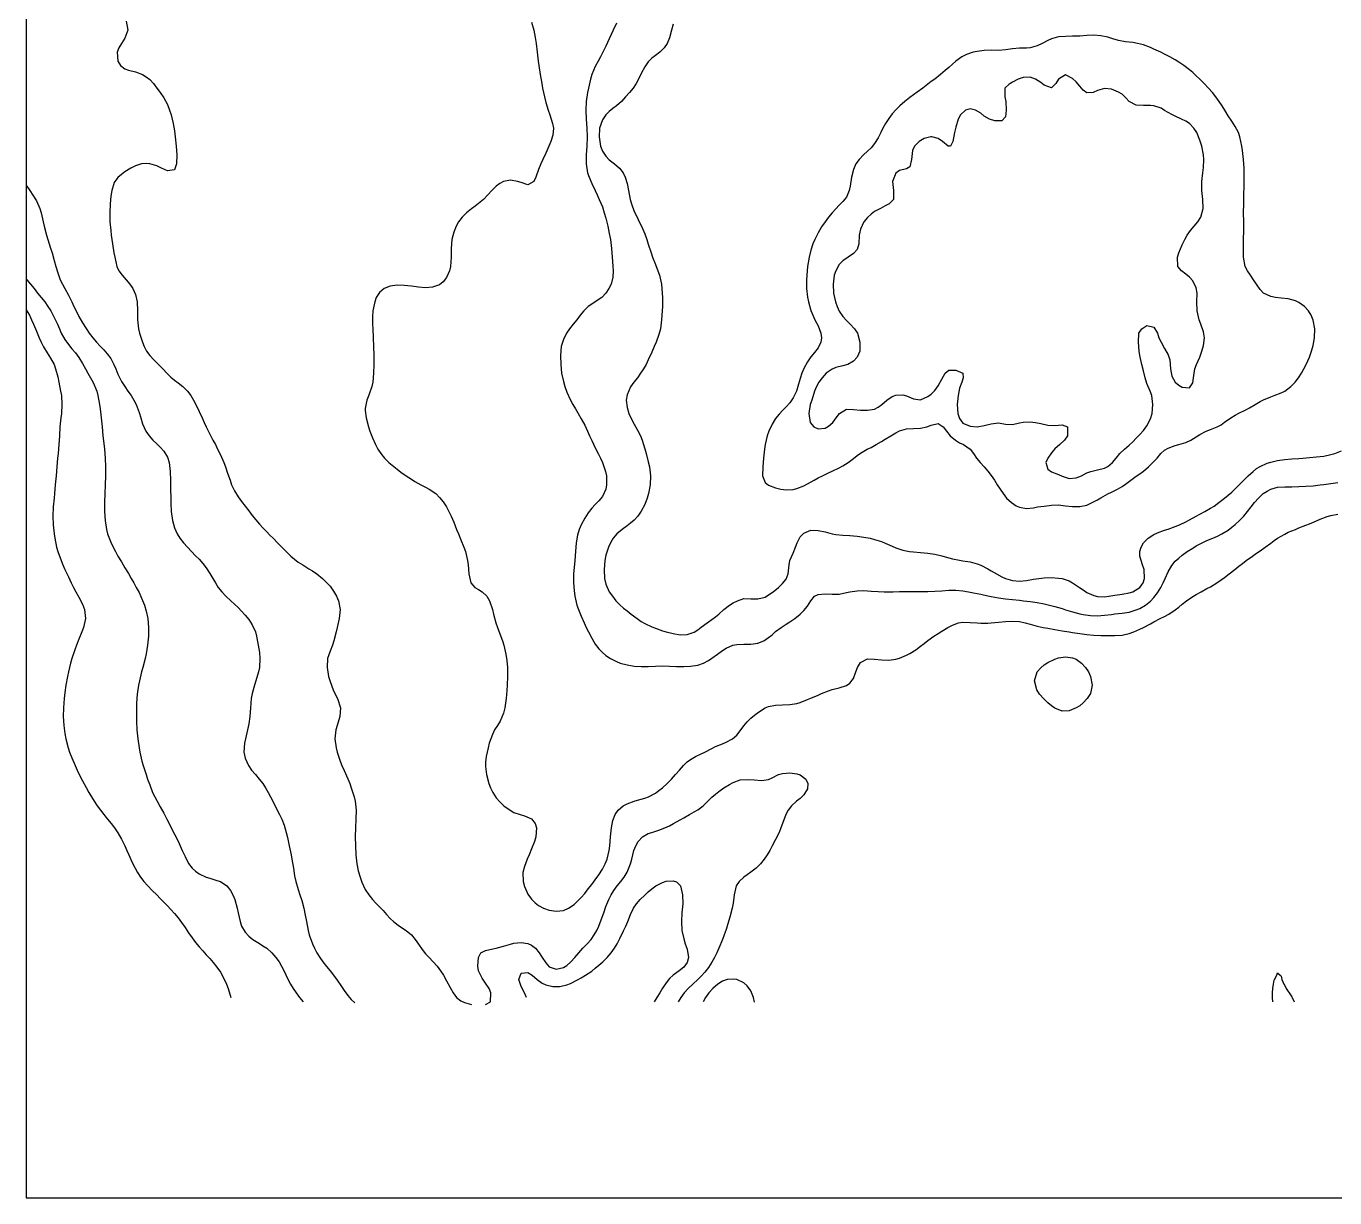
# Model space of a CAD drawing. Header units: metres. Extents: x 0 to 190, y 0 to 286.
# Drawn here: x 0 to 81.3, y 0 to 72.7 of the extents above; entities that cross this region are included whole.
import ezdxf

# ---------------------------------------------------------------- set-up
doc = ezdxf.new("R2010")
doc.units = ezdxf.units.M
doc.layers.add('engrave', color=7, linetype='Continuous')
doc.layers.add('outline', color=7, linetype='Continuous')

msp = doc.modelspace()

# ---------------------------------------------------------------- linework, layer by layer
at = {"layer": 'engrave'}
for points in [[(6.2, 73.05), (6.31, 72.5), (6.13, 71.99), (5.92, 71.67), (5.75, 71.39), (5.65, 71.12), (5.69, 70.56), (5.85, 70.29), (6.13, 70.09), (6.35, 70.01), (6.79, 69.91), (7.23, 69.75), (7.45, 69.6), (7.67, 69.42), (7.9, 69.18), (8.12, 68.9), (8.33, 68.63), (8.55, 68.29), (8.77, 67.87), (8.91, 67.52), (9, 67.24), (9.13, 66.69), (9.21, 66.25), (9.26, 65.86), (9.32, 65.3), (9.35, 64.75), (9.34, 64.2), (9.21, 63.82), (8.77, 63.76), (8.4, 63.92), (8.11, 64.06), (7.67, 64.2), (7.45, 64.22), (7.16, 64.2), (6.79, 64.08), (6.49, 63.92), (6.13, 63.7), (5.91, 63.54), (5.69, 63.35), (5.47, 63.03), (5.31, 62.54), (5.25, 62.18), (5.21, 61.71), (5.19, 61.15), (5.2, 60.6), (5.25, 60.05), (5.28, 59.77), (5.36, 59.22), (5.45, 58.66), (5.5, 58.39), (5.63, 57.83), (5.76, 57.56), (5.96, 57.28), (6.2, 57), (6.44, 56.72), (6.63, 56.45), (6.79, 56.08), (6.9, 55.62), (6.92, 55.06), (6.91, 54.51), (6.97, 53.96), (7.04, 53.68), (7.22, 53.13), (7.33, 52.85), (7.48, 52.57), (7.67, 52.3), (7.93, 52.02), (8.21, 51.74), (8.48, 51.47), (8.74, 51.19), (8.99, 50.94), (9.21, 50.76), (9.43, 50.6), (9.73, 50.36), (10.02, 50.08), (10.23, 49.81), (10.4, 49.53), (10.54, 49.25), (10.74, 48.82), (10.92, 48.42), (11.05, 48.14), (11.18, 47.86), (11.4, 47.42), (11.6, 47.04), (11.75, 46.76), (11.89, 46.48), (12.06, 46.13), (12.27, 45.65), (12.37, 45.38), (12.5, 44.99), (12.66, 44.55), (12.76, 44.27), (12.94, 43.89), (13.16, 43.52), (13.38, 43.22), (13.6, 42.94), (13.82, 42.66), (14.04, 42.37), (14.26, 42.09), (14.48, 41.83), (14.7, 41.59), (14.92, 41.37), (15.14, 41.15), (15.35, 40.93), (15.61, 40.67), (15.87, 40.4), (16.15, 40.12), (16.44, 39.84), (16.67, 39.64), (16.89, 39.47), (17.18, 39.29), (17.55, 39.06), (17.77, 38.92), (18.05, 38.73), (18.39, 38.46), (18.65, 38.21), (18.87, 37.97), (19.09, 37.67), (19.28, 37.35), (19.4, 37.07), (19.5, 36.52), (19.43, 35.97), (19.31, 35.41), (19.25, 35.14), (19.11, 34.58), (19.02, 34.31), (18.87, 33.94), (18.72, 33.48), (18.69, 32.92), (18.78, 32.37), (18.87, 32.06), (19.06, 31.54), (19.19, 31.26), (19.33, 30.99), (19.51, 30.43), (19.48, 29.88), (19.31, 29.33), (19.23, 29.05), (19.17, 28.49), (19.25, 27.94), (19.31, 27.66), (19.5, 27.11), (19.61, 26.83), (19.75, 26.53), (19.97, 26.02), (20.09, 25.73), (20.19, 25.45), (20.36, 24.9), (20.42, 24.62), (20.49, 24.07), (20.48, 23.51), (20.44, 22.96), (20.42, 22.41), (20.44, 21.85), (20.48, 21.3), (20.54, 20.74), (20.62, 20.31), (20.73, 19.91), (20.84, 19.6), (21.06, 19.14), (21.28, 18.81), (21.5, 18.53), (21.72, 18.29), (21.94, 18.07), (22.16, 17.84), (22.38, 17.59), (22.6, 17.35), (22.82, 17.14), (23.18, 16.87), (23.48, 16.67), (23.7, 16.51), (23.92, 16.32), (24.16, 16.04), (24.36, 15.74), (24.58, 15.41), (24.8, 15.14), (25.02, 14.92), (25.28, 14.66), (25.52, 14.38), (25.73, 14.1), (25.91, 13.83), (26.11, 13.48), (26.33, 13.06), (26.52, 12.72), (26.73, 12.44), (26.99, 12.23), (27.21, 12.12), (27.65, 12.01)], [(31.38, 72.99), (31.52, 72.5), (31.6, 72.03), (31.66, 71.67), (31.73, 71.12), (31.79, 70.56), (31.83, 70.29), (31.91, 69.73), (32.02, 69.18), (32.07, 68.9), (32.18, 68.35), (32.26, 68.01), (32.41, 67.52), (32.51, 67.24), (32.69, 66.69), (32.74, 66.41), (32.7, 65.97), (32.58, 65.58), (32.46, 65.3), (32.26, 64.86), (32.09, 64.47), (31.96, 64.2), (31.82, 63.85), (31.64, 63.37), (31.52, 63.09), (31.16, 62.89), (30.73, 63.03), (30.51, 63.1), (30.07, 63.17), (29.63, 63.1), (29.41, 62.97), (29.19, 62.81), (28.92, 62.54), (28.67, 62.26), (28.39, 61.98), (28.09, 61.73), (27.87, 61.57), (27.65, 61.41), (27.34, 61.15), (27.07, 60.88), (26.85, 60.6), (26.7, 60.32), (26.55, 59.96), (26.44, 59.49), (26.39, 58.94), (26.38, 58.39), (26.34, 57.83), (26.29, 57.56), (26.11, 57.13), (25.89, 56.86), (25.67, 56.69), (25.24, 56.53), (24.8, 56.49), (24.36, 56.53), (23.92, 56.6), (23.48, 56.65), (23.04, 56.66), (22.6, 56.59), (22.23, 56.45), (21.94, 56.21), (21.74, 55.89), (21.64, 55.62), (21.53, 55.06), (21.5, 54.7), (21.5, 54.24), (21.52, 53.96), (21.55, 53.4), (21.57, 52.85), (21.58, 52.3), (21.58, 51.74), (21.57, 51.19), (21.53, 50.64), (21.47, 50.36), (21.28, 49.84), (21.16, 49.53), (21.06, 49.01), (21.06, 48.87), (21.11, 48.42), (21.25, 47.87), (21.34, 47.59), (21.5, 47.18), (21.69, 46.76), (21.84, 46.48), (22.02, 46.21), (22.24, 45.93), (22.51, 45.65), (22.82, 45.4), (23.04, 45.23), (23.26, 45.06), (23.59, 44.82), (23.92, 44.61), (24.14, 44.48), (24.51, 44.27), (24.8, 44.12), (25.03, 43.99), (25.44, 43.72), (25.67, 43.48), (25.89, 43.2), (26.09, 42.89), (26.25, 42.61), (26.38, 42.33), (26.55, 41.95), (26.73, 41.5), (26.85, 41.23), (26.99, 40.85), (27.17, 40.4), (27.27, 40.12), (27.4, 39.56), (27.44, 39.29), (27.48, 38.73), (27.61, 38.18), (27.85, 37.9), (28.09, 37.77), (28.32, 37.63), (28.61, 37.35), (28.78, 37.07), (28.96, 36.52), (29.02, 36.24), (29.17, 35.69), (29.26, 35.41), (29.41, 35.02), (29.57, 34.58), (29.66, 34.31), (29.79, 33.75), (29.85, 33.36), (29.88, 32.92), (29.88, 32.37), (29.87, 31.82), (29.85, 31.49), (29.81, 30.99), (29.72, 30.43), (29.63, 30.08), (29.43, 29.6), (29.26, 29.32), (29.09, 29.05), (28.95, 28.77), (28.75, 28.22), (28.68, 27.94), (28.56, 27.39), (28.53, 27.04), (28.53, 26.78), (28.59, 26.28), (28.73, 25.73), (28.84, 25.45), (28.97, 25.17), (29.19, 24.84), (29.41, 24.59), (29.67, 24.34), (30.05, 24.07), (30.29, 23.93), (30.68, 23.79), (30.94, 23.71), (31.38, 23.52), (31.6, 23.24), (31.68, 22.96), (31.64, 22.41), (31.56, 22.13), (31.38, 21.66), (31.23, 21.3), (31.1, 21.02), (30.94, 20.58), (30.85, 20.19), (30.86, 19.64), (30.94, 19.32), (31.16, 18.85), (31.38, 18.54), (31.6, 18.31), (31.82, 18.14), (32.12, 17.98), (32.48, 17.85), (32.92, 17.79), (33.36, 17.84), (33.67, 17.98), (34.02, 18.22), (34.24, 18.42), (34.46, 18.65), (34.68, 18.9), (34.9, 19.18), (35.12, 19.46), (35.34, 19.75), (35.56, 20.06), (35.78, 20.4), (35.96, 20.74), (36.07, 21.02), (36.2, 21.57), (36.24, 21.85), (36.29, 22.41), (36.34, 22.96), (36.43, 23.42), (36.57, 23.79), (36.75, 24.07), (37.08, 24.34), (37.31, 24.47), (37.75, 24.62), (37.97, 24.68), (38.41, 24.81), (38.65, 24.9), (39.07, 25.12), (39.29, 25.28), (39.51, 25.45), (39.81, 25.73), (40.08, 26), (40.33, 26.28), (40.56, 26.56), (40.81, 26.83), (41.05, 27.06), (41.26, 27.22), (41.57, 27.39), (41.92, 27.56), (42.14, 27.66), (42.58, 27.9), (42.8, 28.01), (43.24, 28.19), (43.46, 28.29), (43.86, 28.49), (44.12, 28.72), (44.34, 28.99), (44.56, 29.3), (44.78, 29.56), (45, 29.77), (45.22, 29.96), (45.47, 30.15), (45.88, 30.41), (46.1, 30.5), (46.53, 30.58), (46.97, 30.6), (47.41, 30.62), (47.85, 30.69), (48.07, 30.76), (48.51, 30.93), (48.73, 31.03), (49.17, 31.21), (49.39, 31.31), (49.83, 31.48), (50.05, 31.55), (50.49, 31.67), (50.93, 31.8), (51.15, 31.96), (51.37, 32.25), (51.52, 32.65), (51.62, 32.92), (51.8, 33.23), (52.24, 33.46), (52.68, 33.45), (53.12, 33.4), (53.56, 33.38), (54, 33.44), (54.22, 33.51), (54.66, 33.69), (54.88, 33.8), (55.25, 34.03), (55.54, 34.25), (55.76, 34.42), (55.98, 34.6), (56.36, 34.86), (56.64, 35.03), (56.85, 35.17), (57.23, 35.41), (57.51, 35.56), (57.9, 35.69), (58.17, 35.73), (58.61, 35.72), (59.05, 35.69), (59.27, 35.68), (59.71, 35.68), (59.93, 35.7), (60.37, 35.74), (60.81, 35.79), (61.25, 35.8), (61.69, 35.77), (62.04, 35.69), (62.34, 35.61), (62.78, 35.49), (63.15, 35.41), (63.44, 35.36), (63.88, 35.28), (64.32, 35.21), (64.76, 35.14), (64.98, 35.1), (65.42, 35.03), (65.86, 34.97), (66.3, 34.94), (66.74, 34.92), (67.17, 34.91), (67.61, 34.91), (68.05, 34.94), (68.49, 35.04), (68.77, 35.14), (69.15, 35.3), (69.37, 35.41), (69.81, 35.64), (70.03, 35.76), (70.42, 35.97), (70.69, 36.1), (70.96, 36.24), (71.35, 36.5), (71.57, 36.68), (71.79, 36.86), (72.06, 37.07), (72.44, 37.33), (72.66, 37.46), (72.97, 37.63), (73.32, 37.82), (73.54, 37.94), (73.93, 38.18), (74.2, 38.36), (74.42, 38.52), (74.7, 38.73), (75.05, 39.01), (75.3, 39.21), (75.52, 39.38), (75.76, 39.56), (76.15, 39.84), (76.4, 40.02), (76.62, 40.17), (76.94, 40.4), (77.28, 40.64), (77.5, 40.8), (77.71, 40.95), (78.15, 41.21), (78.37, 41.32), (78.81, 41.5), (79.03, 41.59), (79.47, 41.76), (79.69, 41.85), (80.13, 42.04), (80.35, 42.13), (80.79, 42.29), (81.01, 42.36), (81.45, 42.44)], [(36.65, 72.93), (36.44, 72.5), (36.32, 72.22), (36.2, 71.95), (36, 71.5), (35.8, 71.12), (35.66, 70.84), (35.51, 70.56), (35.34, 70.23), (35.13, 69.73), (35.04, 69.46), (34.91, 68.9), (34.86, 68.63), (34.78, 68.07), (34.75, 67.52), (34.77, 66.97), (34.81, 66.41), (34.84, 65.86), (34.82, 65.3), (34.78, 64.75), (34.77, 64.2), (34.86, 63.64), (34.95, 63.37), (35.12, 62.98), (35.33, 62.54), (35.46, 62.26), (35.59, 61.98), (35.78, 61.52), (35.9, 61.15), (36, 60.83), (36.12, 60.32), (36.21, 59.87), (36.28, 59.49), (36.35, 58.94), (36.39, 58.39), (36.43, 57.85), (36.45, 57.56), (36.43, 57.16), (36.33, 56.72), (36.19, 56.45), (36, 56.16), (35.74, 55.89), (35.34, 55.62), (35.12, 55.49), (34.89, 55.34), (34.63, 55.06), (34.41, 54.79), (34.19, 54.51), (33.96, 54.23), (33.74, 53.96), (33.56, 53.68), (33.36, 53.28), (33.23, 52.85), (33.18, 52.3), (33.19, 51.74), (33.25, 51.19), (33.36, 50.68), (33.45, 50.36), (33.58, 50.01), (33.8, 49.53), (33.94, 49.25), (34.1, 48.98), (34.27, 48.7), (34.46, 48.37), (34.68, 47.96), (34.85, 47.59), (34.98, 47.31), (35.12, 47.02), (35.34, 46.57), (35.52, 46.21), (35.66, 45.93), (35.79, 45.65), (35.98, 45.1), (36.03, 44.82), (36.04, 44.27), (35.99, 43.99), (35.78, 43.54), (35.56, 43.27), (35.34, 43.05), (35.12, 42.81), (34.9, 42.53), (34.68, 42.19), (34.46, 41.78), (34.34, 41.5), (34.24, 41.13), (34.15, 40.67), (34.1, 40.12), (34.06, 39.56), (34.02, 39.14), (33.99, 38.73), (33.98, 38.18), (34.02, 37.7), (34.07, 37.35), (34.2, 36.8), (34.3, 36.52), (34.46, 36.11), (34.65, 35.69), (34.78, 35.41), (34.91, 35.14), (35.12, 34.75), (35.34, 34.38), (35.56, 34.09), (35.78, 33.86), (36, 33.67), (36.29, 33.48), (36.65, 33.29), (36.89, 33.2), (37.31, 33.08), (37.75, 33.01), (38.19, 32.98), (38.63, 32.98), (39.07, 33), (39.51, 33.02), (39.95, 33), (40.39, 32.98), (40.83, 32.98), (41.26, 33), (41.7, 33.07), (42.06, 33.2), (42.36, 33.35), (42.58, 33.5), (42.92, 33.75), (43.24, 33.99), (43.46, 34.12), (43.88, 34.31), (44.12, 34.36), (44.56, 34.38), (45, 34.38), (45.44, 34.43), (45.8, 34.58), (46.1, 34.78), (46.32, 34.96), (46.53, 35.15), (46.88, 35.41), (47.19, 35.61), (47.41, 35.75), (47.72, 35.97), (48.06, 36.24), (48.29, 36.47), (48.51, 36.74), (48.72, 37.07), (48.95, 37.35), (49.17, 37.45), (49.61, 37.49), (50.05, 37.47), (50.49, 37.48), (50.93, 37.58), (51.15, 37.63), (51.59, 37.69), (52.02, 37.7), (52.46, 37.67), (52.9, 37.64), (53.27, 37.63), (53.56, 37.62), (53.84, 37.63), (54.22, 37.64), (54.66, 37.64), (55.1, 37.64), (55.54, 37.64), (55.98, 37.65), (56.42, 37.67), (56.85, 37.69), (57.29, 37.72), (57.73, 37.72), (58.17, 37.69), (58.52, 37.63), (58.83, 37.56), (59.27, 37.47), (59.71, 37.37), (59.93, 37.33), (60.37, 37.25), (60.81, 37.19), (61.25, 37.14), (61.69, 37.1), (61.93, 37.07), (62.34, 37.02), (62.78, 36.96), (63.22, 36.87), (63.54, 36.8), (63.88, 36.71), (64.32, 36.58), (64.54, 36.51), (64.98, 36.38), (65.42, 36.25), (65.64, 36.21), (66.08, 36.15), (66.52, 36.14), (66.96, 36.17), (67.39, 36.22), (67.61, 36.25), (68.05, 36.3), (68.49, 36.37), (68.93, 36.5), (69.15, 36.59), (69.5, 36.8), (69.81, 37.05), (70.03, 37.28), (70.25, 37.56), (70.46, 37.9), (70.61, 38.18), (70.73, 38.46), (70.91, 38.87), (71.13, 39.26), (71.35, 39.53), (71.57, 39.72), (71.79, 39.89), (72.1, 40.12), (72.44, 40.34), (72.66, 40.48), (73.03, 40.67), (73.32, 40.8), (73.68, 40.95), (73.98, 41.08), (74.25, 41.23), (74.64, 41.46), (74.86, 41.63), (75.08, 41.81), (75.34, 42.06), (75.6, 42.33), (75.83, 42.61), (76.06, 42.89), (76.28, 43.16), (76.53, 43.44), (76.82, 43.72), (77.06, 43.88), (77.28, 43.99), (77.71, 44.11), (78.15, 44.14), (78.59, 44.15), (79.03, 44.16), (79.47, 44.18), (79.91, 44.21), (80.35, 44.26), (80.57, 44.28), (81.01, 44.34), (81.45, 44.42)], [(40.17, 72.86), (40.08, 72.5), (39.95, 72.02), (39.8, 71.67), (39.62, 71.39), (39.34, 71.12), (39.07, 70.92), (38.85, 70.75), (38.63, 70.53), (38.41, 70.22), (38.19, 69.81), (38.02, 69.46), (37.88, 69.18), (37.69, 68.9), (37.47, 68.63), (37.22, 68.35), (36.96, 68.07), (36.66, 67.8), (36.43, 67.62), (36.21, 67.44), (36, 67.23), (35.78, 66.92), (35.61, 66.41), (35.57, 65.86), (35.66, 65.3), (35.78, 64.99), (36, 64.66), (36.21, 64.44), (36.53, 64.2), (36.84, 63.92), (37.06, 63.64), (37.2, 63.37), (37.31, 62.97), (37.4, 62.54), (37.5, 61.98), (37.58, 61.71), (37.75, 61.24), (37.93, 60.88), (38.07, 60.6), (38.21, 60.32), (38.41, 59.85), (38.54, 59.49), (38.63, 59.21), (38.8, 58.66), (38.9, 58.39), (39.07, 57.95), (39.23, 57.56), (39.33, 57.28), (39.45, 56.72), (39.5, 56.17), (39.51, 55.89), (39.51, 55.34), (39.5, 55.06), (39.46, 54.51), (39.38, 53.96), (39.29, 53.59), (39.12, 53.13), (39, 52.85), (38.85, 52.5), (38.63, 52.02), (38.49, 51.74), (38.33, 51.47), (38.15, 51.19), (37.95, 50.91), (37.73, 50.64), (37.53, 50.35), (37.31, 49.85), (37.26, 49.53), (37.31, 49.06), (37.42, 48.7), (37.54, 48.42), (37.75, 48.04), (37.97, 47.66), (38.14, 47.31), (38.25, 47.04), (38.41, 46.51), (38.5, 46.21), (38.63, 45.7), (38.7, 45.38), (38.76, 44.82), (38.74, 44.27), (38.64, 43.72), (38.56, 43.44), (38.41, 43.05), (38.19, 42.63), (37.98, 42.33), (37.75, 42.08), (37.53, 41.88), (37.31, 41.72), (37, 41.5), (36.68, 41.23), (36.45, 40.95), (36.29, 40.67), (36.16, 40.4), (36, 39.9), (35.94, 39.56), (35.89, 39.01), (35.92, 38.46), (36, 38.1), (36.21, 37.63), (36.4, 37.35), (36.62, 37.07), (36.87, 36.81), (37.09, 36.61), (37.31, 36.44), (37.56, 36.24), (37.93, 35.97), (38.19, 35.79), (38.41, 35.66), (38.85, 35.45), (39.07, 35.36), (39.51, 35.21), (39.73, 35.13)], [(61.69, 42.87), (62.12, 42.8), (62.56, 42.84), (62.8, 42.89), (63.22, 42.95), (63.66, 43.01), (64.1, 43.02), (64.54, 42.97), (64.98, 42.92), (65.42, 42.91), (65.86, 43), (66.2, 43.16), (66.52, 43.33), (66.74, 43.46), (67.17, 43.7), (67.39, 43.81), (67.76, 43.99), (68.05, 44.16), (68.27, 44.31), (68.6, 44.55), (68.93, 44.81), (69.15, 44.95), (69.37, 45.11), (69.7, 45.38), (69.97, 45.65), (70.22, 45.93), (70.46, 46.21), (70.69, 46.41), (70.91, 46.55), (71.35, 46.71), (71.57, 46.77), (72.01, 46.9), (72.31, 47.04), (72.66, 47.25), (72.88, 47.39), (73.27, 47.59), (73.54, 47.69), (73.96, 47.87), (74.2, 48), (74.42, 48.15), (74.8, 48.42), (75.08, 48.59), (75.3, 48.71), (75.74, 48.92), (75.96, 49.04), (76.31, 49.25), (76.62, 49.43), (76.84, 49.55), (77.28, 49.73), (77.5, 49.81), (77.93, 49.97), (78.15, 50.09), (78.53, 50.36), (78.8, 50.64), (79.01, 50.91), (79.19, 51.19), (79.34, 51.47), (79.48, 51.74), (79.69, 52.2), (79.82, 52.57), (79.91, 52.92), (80, 53.4), (80.01, 53.96), (79.91, 54.48), (79.79, 54.79), (79.62, 55.06), (79.38, 55.34), (79.03, 55.59), (78.81, 55.69), (78.37, 55.81), (77.93, 55.86), (77.57, 55.89), (77.28, 55.95), (76.84, 56.17), (76.62, 56.4), (76.4, 56.72), (76.21, 57), (76.02, 57.28), (75.84, 57.56), (75.69, 57.83), (75.58, 58.39), (75.58, 58.94), (75.59, 59.49), (75.6, 60.05), (75.6, 60.6), (75.59, 61.15), (75.6, 61.71), (75.61, 62.26), (75.63, 62.81), (75.64, 63.37), (75.63, 63.92), (75.59, 64.47), (75.52, 65.03), (75.48, 65.3), (75.37, 65.86), (75.27, 66.13), (75.08, 66.52), (74.86, 66.85), (74.64, 67.17), (74.43, 67.52), (74.26, 67.8), (74.07, 68.07), (73.87, 68.35), (73.66, 68.63), (73.41, 68.9), (73.14, 69.18), (72.88, 69.44), (72.66, 69.66), (72.44, 69.87), (72.23, 70.04), (71.89, 70.29), (71.57, 70.51), (71.35, 70.65), (71.01, 70.84), (70.69, 71.01), (70.46, 71.12), (70.03, 71.32), (69.81, 71.42), (69.37, 71.59), (69, 71.67), (68.71, 71.72), (68.27, 71.77), (67.83, 71.85), (67.48, 71.95), (67.17, 72.05), (66.74, 72.15), (66.3, 72.18), (65.86, 72.16), (65.42, 72.13), (64.98, 72.11), (64.54, 72.1), (64.1, 72.07), (63.66, 71.95), (63.44, 71.86), (63.09, 71.67), (62.78, 71.52), (62.34, 71.4), (62.12, 71.38), (61.69, 71.37), (61.25, 71.34), (60.81, 71.27), (60.37, 71.24), (59.93, 71.25), (59.49, 71.23), (59.05, 71.17), (58.81, 71.12), (58.39, 70.99), (58.1, 70.84), (57.73, 70.57), (57.51, 70.38), (57.29, 70.17), (57.07, 69.98), (56.77, 69.73), (56.42, 69.46), (56.2, 69.3), (55.98, 69.13), (55.68, 68.9), (55.32, 68.64), (55.1, 68.48), (54.88, 68.32), (54.55, 68.07), (54.24, 67.8), (54, 67.55), (53.78, 67.29), (53.56, 67.01), (53.36, 66.69), (53.2, 66.41), (53.06, 66.13), (52.9, 65.81), (52.68, 65.45), (52.46, 65.19), (52.24, 64.98), (51.99, 64.75), (51.72, 64.47), (51.52, 64.2), (51.37, 63.85), (51.24, 63.37), (51.16, 62.81), (51.1, 62.54), (50.93, 62.13), (50.71, 61.85), (50.49, 61.63), (50.27, 61.41), (50.04, 61.15), (49.82, 60.88), (49.61, 60.6), (49.39, 60.28), (49.17, 59.91), (48.97, 59.49), (48.85, 59.22), (48.73, 58.83), (48.61, 58.39), (48.52, 57.83), (48.49, 57.56), (48.45, 57), (48.45, 56.45), (48.51, 55.91), (48.57, 55.62), (48.73, 55.09), (48.85, 54.79), (48.98, 54.51), (49.17, 54.13), (49.35, 53.68), (49.39, 53.4), (49.35, 53.13), (49.17, 52.77), (48.95, 52.48), (48.73, 52.22), (48.51, 51.91), (48.29, 51.48), (48.17, 51.19), (48.07, 50.87), (47.91, 50.36), (47.83, 50.08), (47.63, 49.66), (47.41, 49.35), (47.19, 49.11), (46.97, 48.88), (46.75, 48.65), (46.53, 48.38), (46.32, 48.04), (46.11, 47.59), (46.02, 47.31), (45.89, 46.76), (45.84, 46.48), (45.79, 45.93), (45.75, 45.38), (45.72, 44.82), (45.88, 44.41), (46.1, 44.25), (46.53, 44.08), (46.87, 43.99), (47.19, 43.95), (47.63, 43.98), (47.85, 44.03), (48.29, 44.21), (48.51, 44.33), (48.92, 44.55), (49.17, 44.69), (49.44, 44.82), (49.83, 45.01), (50.05, 45.11), (50.49, 45.32), (50.71, 45.44), (51.05, 45.65), (51.37, 45.89), (51.59, 46.08), (51.8, 46.24), (52.23, 46.48), (52.46, 46.59), (52.79, 46.76), (53.12, 46.95), (53.34, 47.09), (53.69, 47.31), (54, 47.5), (54.22, 47.62), (54.66, 47.74), (55.1, 47.76), (55.54, 47.79), (55.92, 47.87), (56.2, 47.96), (56.64, 48.08), (56.95, 47.87), (57.15, 47.59), (57.37, 47.31), (57.7, 47.04), (57.95, 46.88), (58.21, 46.76), (58.61, 46.48), (58.83, 46.21), (59.02, 45.93), (59.23, 45.65), (59.48, 45.38), (59.71, 45.12), (59.93, 44.84), (60.13, 44.55), (60.3, 44.27), (60.47, 43.99), (60.66, 43.72), (60.88, 43.44), (61.18, 43.16), (61.47, 42.96), (61.69, 42.87)], [(64.32, 44.8), (64.76, 44.66), (65.2, 44.69), (65.52, 44.82), (65.86, 45), (66.1, 45.1), (66.52, 45.19), (66.96, 45.29), (67.17, 45.41), (67.45, 45.65), (67.68, 45.93), (67.91, 46.21), (68.21, 46.48), (68.49, 46.73), (68.71, 46.93), (68.93, 47.17), (69.15, 47.4), (69.37, 47.64), (69.59, 47.93), (69.81, 48.36), (69.91, 48.7), (69.96, 49.25), (69.89, 49.81), (69.79, 50.08), (69.59, 50.56), (69.48, 50.91), (69.37, 51.35), (69.27, 51.74), (69.15, 52.3), (69.12, 52.57), (69.06, 53.13), (69.1, 53.68), (69.27, 53.96), (69.59, 54.15), (70.03, 54.05), (70.24, 53.68), (70.34, 53.4), (70.47, 53.13), (70.69, 52.72), (70.91, 52.33), (71.01, 52.02), (71.05, 51.47), (71.13, 51.02), (71.35, 50.64), (71.57, 50.46), (71.79, 50.33), (72.23, 50.29), (72.44, 50.6), (72.48, 50.91), (72.56, 51.47), (72.68, 51.74), (72.88, 52.2), (73, 52.57), (73.1, 52.92), (73.16, 53.4), (73.1, 53.76), (72.94, 54.23), (72.84, 54.51), (72.72, 55.06), (72.7, 55.62), (72.71, 56.17), (72.66, 56.5), (72.44, 56.93), (72.23, 57.16), (72.01, 57.34), (71.74, 57.56), (71.51, 57.83), (71.49, 58.39), (71.58, 58.66), (71.79, 59.17), (71.94, 59.49), (72.1, 59.77), (72.3, 60.05), (72.53, 60.32), (72.75, 60.6), (72.93, 60.88), (73.09, 61.43), (73.07, 61.98), (73.01, 62.54), (73.01, 63.09), (73.07, 63.64), (73.1, 63.96), (73.12, 64.47), (73.1, 64.75), (73, 65.3), (72.88, 65.67), (72.69, 66.13), (72.51, 66.41), (72.23, 66.69), (72.01, 66.84), (71.73, 66.97), (71.35, 67.16), (71.13, 67.25), (70.69, 67.51), (70.47, 67.64), (70.03, 67.79), (69.81, 67.82), (69.37, 67.81), (68.93, 67.84), (68.5, 68.07), (68.27, 68.32), (68.05, 68.52), (67.83, 68.64), (67.39, 68.82), (66.96, 68.87), (66.52, 68.74), (66.26, 68.63), (65.86, 68.61), (65.64, 68.77), (65.42, 69.02), (65.2, 69.28), (64.98, 69.5), (64.54, 69.72), (64.1, 69.46), (63.93, 69.18), (63.66, 68.92), (63.22, 69.08), (63, 69.25), (62.68, 69.46), (62.34, 69.57), (61.91, 69.55), (61.6, 69.46), (61.25, 69.27), (61.03, 69.14), (60.76, 68.9), (60.76, 68.35), (60.84, 68.07), (60.86, 67.52), (60.81, 67.11), (60.59, 66.87), (60.15, 66.87), (59.81, 66.97), (59.49, 67.16), (59.27, 67.34), (58.95, 67.52), (58.61, 67.6), (58.32, 67.52), (58.01, 67.24), (57.87, 66.97), (57.73, 66.48), (57.64, 66.13), (57.55, 65.58), (57.4, 65.3), (57.25, 65.3), (56.9, 65.58), (56.64, 65.77), (56.23, 65.86), (56.17, 65.86), (55.76, 65.77), (55.44, 65.58), (55.17, 65.3), (55.04, 65.03), (54.98, 64.47), (54.88, 64), (54.66, 63.88), (54.22, 63.79), (54, 63.61), (53.79, 63.09), (53.85, 62.54), (53.85, 61.98), (53.59, 61.71), (53.34, 61.59), (53.04, 61.43), (52.68, 61.24), (52.46, 61.07), (52.24, 60.86), (52.02, 60.59), (51.8, 60.14), (51.72, 59.77), (51.71, 59.22), (51.59, 58.87), (51.37, 58.62), (51.04, 58.39), (50.71, 58.17), (50.49, 57.95), (50.27, 57.56), (50.18, 57.28), (50.1, 56.72), (50.13, 56.17), (50.26, 55.62), (50.35, 55.34), (50.49, 55.05), (50.71, 54.71), (50.93, 54.46), (51.16, 54.23), (51.44, 53.96), (51.63, 53.68), (51.76, 53.13), (51.76, 52.57), (51.59, 52.19), (51.37, 51.95), (51.02, 51.74), (50.71, 51.66), (50.27, 51.55), (50.05, 51.45), (49.68, 51.19), (49.42, 50.91), (49.22, 50.64), (49.07, 50.36), (48.95, 50.07), (48.78, 49.53), (48.69, 49.25), (48.59, 48.7), (48.68, 48.14), (48.9, 47.87), (49.17, 47.74), (49.61, 47.79), (49.83, 47.9), (50.09, 48.14), (50.29, 48.42), (50.51, 48.7), (50.93, 48.96), (51.37, 48.95), (51.8, 48.9), (52.24, 48.9), (52.68, 48.97), (52.9, 49.08), (53.14, 49.25), (53.45, 49.53), (53.78, 49.75), (54, 49.83), (54.44, 49.85), (54.66, 49.79), (55.1, 49.61), (55.54, 49.55), (55.98, 49.74), (56.2, 49.9), (56.42, 50.12), (56.64, 50.41), (56.85, 50.82), (57.06, 51.19), (57.29, 51.39), (57.73, 51.38), (58.17, 51.19), (58.19, 50.91), (58.09, 50.64), (57.95, 50.26), (57.87, 49.81), (57.81, 49.25), (57.85, 48.7), (57.95, 48.38), (58.17, 48.1), (58.61, 47.9), (59.05, 47.87), (59.49, 47.95), (59.93, 48.06), (60.37, 48.11), (60.81, 48.04), (61.25, 48.02), (61.69, 48.11), (61.91, 48.15), (62.34, 48.18), (62.67, 48.14), (63, 48.07), (63.44, 47.97), (63.88, 47.95), (64.32, 48), (64.66, 47.87), (64.66, 47.31), (64.48, 47.04), (64.18, 46.76), (63.88, 46.5), (63.66, 46.25), (63.44, 45.93), (63.32, 45.65), (63.44, 45.24), (63.66, 45.08), (64.1, 44.91), (64.32, 44.8)], [(0, 62.88), (0.04, 62.81), (0.22, 62.54), (0.42, 62.25), (0.64, 61.89), (0.84, 61.43), (0.93, 61.15), (1.05, 60.6), (1.12, 60.32), (1.26, 59.77), (1.35, 59.49), (1.52, 58.95), (1.61, 58.66), (1.74, 58.2), (1.84, 57.83), (1.96, 57.42), (2.11, 57), (2.25, 56.72), (2.4, 56.45), (2.62, 56.05), (2.83, 55.62), (2.96, 55.34), (3.1, 55.06), (3.28, 54.71), (3.5, 54.33), (3.72, 53.97), (3.92, 53.68), (4.13, 53.4), (4.36, 53.13), (4.6, 52.87), (4.82, 52.64), (5.03, 52.4), (5.25, 52.1), (5.45, 51.74), (5.56, 51.47), (5.69, 51.14), (5.91, 50.69), (6.12, 50.36), (6.32, 50.08), (6.52, 49.81), (6.69, 49.53), (6.83, 49.25), (7.01, 48.75), (7.11, 48.42), (7.23, 48.05), (7.44, 47.59), (7.63, 47.31), (7.87, 47.04), (8.11, 46.81), (8.33, 46.61), (8.55, 46.36), (8.77, 45.99), (8.87, 45.65), (8.94, 45.1), (8.96, 44.55), (8.97, 43.99), (8.98, 43.44), (8.99, 43.1), (9.01, 42.61), (9.08, 42.06), (9.21, 41.6), (9.38, 41.23), (9.55, 40.95), (9.77, 40.67), (10.01, 40.4), (10.27, 40.12), (10.52, 39.86), (10.74, 39.64), (10.96, 39.39), (11.18, 39.11), (11.4, 38.77), (11.59, 38.46), (11.75, 38.18), (11.93, 37.9), (12.14, 37.63), (12.4, 37.35), (12.7, 37.07), (12.94, 36.85), (13.16, 36.65), (13.38, 36.42), (13.6, 36.18), (13.82, 35.91), (14.04, 35.58), (14.24, 35.14), (14.31, 34.86), (14.4, 34.31), (14.48, 33.85), (14.51, 33.48), (14.48, 32.92), (14.42, 32.65), (14.26, 32.09), (14.17, 31.82), (14.04, 31.31), (13.98, 30.99), (13.93, 30.43), (13.89, 29.88), (13.82, 29.43), (13.74, 29.05), (13.61, 28.49), (13.55, 28.22), (13.52, 27.66), (13.6, 27.3), (13.81, 26.83), (14, 26.56), (14.24, 26.28), (14.47, 26), (14.69, 25.73), (14.87, 25.45), (15.03, 25.17), (15.18, 24.9), (15.35, 24.54), (15.57, 24.1), (15.73, 23.79), (15.87, 23.51), (16.01, 23.14), (16.15, 22.68), (16.23, 22.36), (16.34, 21.85), (16.45, 21.3), (16.5, 21.02), (16.59, 20.47), (16.67, 19.98), (16.75, 19.64), (16.89, 19.14), (17, 18.81), (17.11, 18.46), (17.24, 17.98), (17.33, 17.54), (17.4, 17.15), (17.51, 16.59), (17.58, 16.32), (17.77, 15.77), (17.9, 15.49), (18.05, 15.21), (18.23, 14.93), (18.43, 14.65), (18.65, 14.37), (18.87, 14.1), (19.09, 13.82), (19.31, 13.51), (19.53, 13.19), (19.75, 12.87), (19.97, 12.57), (20.19, 12.31), (20.41, 12.1)], [(0, 57.07), (0.05, 57), (0.27, 56.72), (0.49, 56.45), (0.71, 56.17), (0.93, 55.89), (1.15, 55.62), (1.35, 55.34), (1.53, 55.06), (1.74, 54.66), (1.94, 54.23), (2.06, 53.96), (2.18, 53.68), (2.4, 53.29), (2.62, 52.98), (2.84, 52.71), (3.06, 52.45), (3.28, 52.16), (3.5, 51.8), (3.68, 51.47), (3.83, 51.19), (3.99, 50.91), (4.16, 50.61), (4.38, 50.08), (4.45, 49.81), (4.56, 49.25), (4.6, 48.98), (4.66, 48.42), (4.71, 47.87), (4.76, 47.31), (4.82, 46.84), (4.86, 46.48), (4.9, 45.93), (4.92, 45.38), (4.92, 44.82), (4.9, 44.27), (4.88, 43.72), (4.86, 43.16), (4.86, 42.61), (4.9, 42.06), (4.99, 41.5), (5.06, 41.23), (5.25, 40.7), (5.4, 40.4), (5.55, 40.12), (5.7, 39.84), (5.91, 39.48), (6.13, 39.11), (6.35, 38.75), (6.52, 38.46), (6.69, 38.18), (6.84, 37.9), (7.01, 37.58), (7.23, 37.09), (7.34, 36.8), (7.45, 36.43), (7.55, 35.97), (7.6, 35.41), (7.6, 34.86), (7.54, 34.31), (7.45, 33.78), (7.38, 33.48), (7.24, 32.92), (7.16, 32.65), (7.03, 32.09), (6.97, 31.82), (6.9, 31.26), (6.86, 30.71), (6.85, 30.15), (6.85, 29.6), (6.87, 29.05), (6.93, 28.49), (7.01, 27.94), (7.06, 27.66), (7.19, 27.11), (7.27, 26.83), (7.45, 26.28), (7.54, 26), (7.67, 25.63), (7.85, 25.17), (7.98, 24.9), (8.13, 24.62), (8.33, 24.27), (8.55, 23.88), (8.74, 23.51), (8.87, 23.24), (9.01, 22.96), (9.21, 22.57), (9.43, 22.14), (9.57, 21.85), (9.69, 21.57), (9.87, 21.19), (10.08, 20.76), (10.3, 20.47), (10.52, 20.27), (10.74, 20.12), (11.17, 19.91), (11.4, 19.84), (11.84, 19.71), (12.06, 19.63), (12.46, 19.36), (12.68, 19.08), (12.83, 18.81), (12.95, 18.53), (13.1, 17.98), (13.16, 17.7), (13.29, 17.15), (13.38, 16.87), (13.6, 16.49), (13.82, 16.25), (14.08, 16.04), (14.48, 15.79), (14.7, 15.65), (14.94, 15.49), (15.26, 15.21), (15.51, 14.93), (15.7, 14.66), (15.85, 14.38), (16.01, 14.07), (16.23, 13.61), (16.41, 13.27), (16.57, 12.99), (16.76, 12.72), (16.97, 12.44), (17.2, 12.16)], [(0, 55.12), (0.2, 54.79), (0.33, 54.51), (0.46, 54.23), (0.64, 53.8), (0.81, 53.4), (0.94, 53.13), (1.08, 52.84), (1.3, 52.47), (1.52, 52.13), (1.73, 51.74), (1.83, 51.47), (1.96, 50.97), (2.03, 50.64), (2.14, 50.08), (2.19, 49.81), (2.22, 49.25), (2.19, 48.7), (2.16, 48.42), (2.1, 47.87), (2.06, 47.31), (2.02, 46.76), (1.98, 46.21), (1.95, 45.93), (1.91, 45.38), (1.86, 44.82), (1.81, 44.27), (1.75, 43.72), (1.73, 43.44), (1.68, 42.89), (1.66, 42.33), (1.68, 41.78), (1.73, 41.23), (1.77, 40.95), (1.89, 40.4), (1.97, 40.12), (2.17, 39.56), (2.28, 39.29), (2.41, 39.01), (2.62, 38.55), (2.8, 38.18), (2.94, 37.9), (3.09, 37.63), (3.28, 37.29), (3.5, 36.86), (3.63, 36.52), (3.68, 35.97), (3.56, 35.41), (3.46, 35.14), (3.28, 34.69), (3.12, 34.31), (3.02, 34.03), (2.84, 33.49), (2.76, 33.2), (2.63, 32.65), (2.57, 32.37), (2.47, 31.82), (2.4, 31.37), (2.35, 30.99), (2.31, 30.43), (2.3, 29.88), (2.33, 29.32), (2.4, 28.82), (2.46, 28.49), (2.61, 27.94), (2.7, 27.66), (2.84, 27.31), (3.04, 26.83), (3.17, 26.56), (3.3, 26.28), (3.5, 25.89), (3.72, 25.48), (3.89, 25.17), (4.06, 24.9), (4.23, 24.62), (4.41, 24.34), (4.61, 24.07), (4.82, 23.79), (5.04, 23.51), (5.27, 23.24), (5.48, 22.96), (5.69, 22.65), (5.91, 22.27), (6.12, 21.85), (6.25, 21.57), (6.37, 21.3), (6.57, 20.85), (6.76, 20.47), (6.91, 20.19), (7.09, 19.91), (7.3, 19.64), (7.55, 19.36), (7.82, 19.08), (8.11, 18.81), (8.33, 18.59), (8.55, 18.36), (8.77, 18.13), (8.99, 17.89), (9.21, 17.65), (9.43, 17.38), (9.65, 17.1), (9.87, 16.78), (10.08, 16.45), (10.3, 16.14), (10.52, 15.85), (10.74, 15.59), (10.96, 15.34), (11.18, 15.09), (11.4, 14.85), (11.62, 14.6), (11.84, 14.33), (12.06, 14.01), (12.28, 13.61), (12.44, 13.27), (12.55, 12.99), (12.7, 12.44)], [(39.73, 35.13), (40.17, 35.03), (40.61, 34.96), (41.05, 34.97), (41.48, 35.11), (41.7, 35.26), (41.92, 35.42), (42.29, 35.69), (42.58, 35.9), (42.8, 36.06), (43.02, 36.24), (43.33, 36.52), (43.68, 36.79), (43.9, 36.94), (44.16, 37.07), (44.56, 37.2), (45, 37.19), (45.44, 37.19), (45.88, 37.3), (46.1, 37.43), (46.38, 37.63), (46.72, 37.9), (46.97, 38.14), (47.19, 38.41), (47.31, 38.73), (47.37, 39.29), (47.42, 39.56), (47.63, 40.02), (47.78, 40.4), (47.88, 40.67), (48.07, 41.04), (48.29, 41.27), (48.73, 41.45), (49.17, 41.44), (49.61, 41.34), (50.05, 41.23), (50.27, 41.19), (50.71, 41.14), (51.15, 41.11), (51.59, 41.08), (52.02, 41.02), (52.41, 40.95), (52.68, 40.88), (53.12, 40.74), (53.34, 40.65), (53.78, 40.45), (54, 40.35), (54.44, 40.2), (54.86, 40.12), (55.1, 40.1), (55.54, 40.07), (55.98, 40.03), (56.42, 39.96), (56.85, 39.86), (57.07, 39.8), (57.51, 39.68), (57.95, 39.59), (58.17, 39.55), (58.61, 39.48), (59.05, 39.36), (59.27, 39.27), (59.71, 39.05), (59.93, 38.93), (60.25, 38.73), (60.59, 38.56), (60.81, 38.45), (61.25, 38.32), (61.69, 38.29), (62.12, 38.33), (62.56, 38.41), (62.88, 38.46), (63.22, 38.5), (63.66, 38.52), (64.1, 38.48), (64.32, 38.44), (64.76, 38.3), (64.98, 38.18), (65.4, 37.9), (65.64, 37.74), (65.86, 37.59), (66.3, 37.39), (66.52, 37.34), (66.96, 37.32), (67.23, 37.35), (67.61, 37.41), (68.05, 37.47), (68.49, 37.56), (68.72, 37.63), (69.15, 37.9), (69.36, 38.18), (69.45, 38.46), (69.42, 39.01), (69.32, 39.29), (69.15, 39.83), (69.15, 40.12), (69.23, 40.4), (69.39, 40.67), (69.67, 40.95), (70.03, 41.18), (70.25, 41.29), (70.69, 41.45), (70.91, 41.52), (71.35, 41.67), (71.61, 41.78), (72.01, 41.97), (72.23, 42.09), (72.66, 42.33), (72.88, 42.45), (73.18, 42.61), (73.54, 42.82), (73.76, 42.95), (74.06, 43.16), (74.42, 43.44), (74.64, 43.63), (74.86, 43.82), (75.08, 44.02), (75.33, 44.27), (75.6, 44.55), (75.87, 44.82), (76.18, 45.1), (76.4, 45.27), (76.62, 45.41), (77.06, 45.61), (77.28, 45.68), (77.71, 45.78), (78.15, 45.84), (78.59, 45.88), (79.03, 45.91), (79.28, 45.93), (79.69, 45.97), (80.13, 46), (80.57, 46.05), (81.01, 46.14), (81.26, 46.21), (81.67, 46.37)], [(63.88, 30.39), (63.66, 30.55), (63.44, 30.74), (63.17, 30.99), (62.92, 31.26), (62.75, 31.54), (62.61, 32.09), (62.77, 32.65), (63, 32.91), (63.22, 33.08), (63.44, 33.23), (63.88, 33.45), (64.1, 33.52), (64.54, 33.59), (64.98, 33.53), (65.2, 33.44), (65.53, 33.2), (65.78, 32.92), (65.96, 32.65), (66.09, 32.37), (66.2, 31.82), (66.08, 31.31), (65.88, 30.99), (65.64, 30.73), (65.42, 30.55), (65.2, 30.41), (64.76, 30.23), (64.32, 30.21), (63.88, 30.39)], [(28.53, 12), (28.83, 12.16), (28.86, 12.72), (28.74, 12.99), (28.53, 13.32), (28.31, 13.64), (28.09, 14.1), (28.04, 14.38), (28.08, 14.93), (28.23, 15.21), (28.53, 15.36), (28.97, 15.45), (29.19, 15.5), (29.63, 15.62), (30.07, 15.74), (30.29, 15.8), (30.73, 15.85), (31.16, 15.78), (31.38, 15.68), (31.63, 15.49), (31.85, 15.21), (32.04, 14.91), (32.26, 14.58), (32.48, 14.35), (32.92, 14.19), (33.36, 14.29), (33.58, 14.43), (33.82, 14.66), (34.07, 14.93), (34.31, 15.21), (34.57, 15.49), (34.84, 15.76), (35.08, 16.04), (35.27, 16.32), (35.43, 16.59), (35.56, 16.87), (35.76, 17.42), (35.86, 17.7), (36, 18.09), (36.17, 18.53), (36.32, 18.81), (36.49, 19.08), (36.7, 19.36), (36.93, 19.64), (37.14, 19.91), (37.31, 20.21), (37.52, 20.74), (37.6, 21.02), (37.74, 21.57), (37.85, 21.85), (38.01, 22.13), (38.28, 22.41), (38.63, 22.61), (38.85, 22.69), (39.29, 22.82), (39.65, 22.96), (39.95, 23.1), (40.2, 23.24), (40.61, 23.47), (40.83, 23.6), (41.18, 23.79), (41.48, 23.96), (41.7, 24.09), (42.03, 24.34), (42.32, 24.62), (42.58, 24.87), (42.8, 25.06), (43.02, 25.23), (43.33, 25.45), (43.68, 25.67), (43.9, 25.79), (44.34, 25.94), (44.78, 25.98), (45.22, 25.94), (45.66, 25.9), (46.1, 25.98), (46.32, 26.08), (46.72, 26.28), (46.97, 26.35), (47.41, 26.38), (47.85, 26.33), (48.07, 26.27), (48.41, 26), (48.53, 25.73), (48.51, 25.4), (48.29, 25.01), (48.07, 24.8), (47.84, 24.62), (47.53, 24.34), (47.32, 24.07), (47.18, 23.79), (46.97, 23.24), (46.87, 22.96), (46.75, 22.68), (46.53, 22.25), (46.33, 21.85), (46.18, 21.57), (46.01, 21.3), (45.82, 21.02), (45.6, 20.74), (45.32, 20.47), (45, 20.22), (44.78, 20.06), (44.56, 19.9), (44.28, 19.64), (44.09, 19.36), (43.96, 18.81), (43.9, 18.29), (43.84, 17.98), (43.7, 17.42), (43.62, 17.15), (43.46, 16.65), (43.35, 16.32), (43.24, 16.04), (43.02, 15.5), (42.89, 15.21), (42.75, 14.93), (42.58, 14.63), (42.36, 14.3), (42.14, 14.01), (41.92, 13.77), (41.7, 13.55), (41.4, 13.27), (41.11, 12.99), (40.86, 12.72), (40.66, 12.44), (40.49, 12.16)], [(31.06, 12.44), (30.94, 12.72), (30.73, 13.13), (30.59, 13.55), (30.73, 13.95), (31.16, 13.99), (31.42, 13.83), (31.74, 13.55), (32.04, 13.33), (32.26, 13.22), (32.7, 13.12), (33.14, 13.12), (33.58, 13.22), (33.8, 13.3), (34.24, 13.53), (34.46, 13.66), (34.74, 13.83), (35.12, 14.08), (35.34, 14.25), (35.56, 14.44), (35.8, 14.66), (36.08, 14.93), (36.33, 15.21), (36.54, 15.49), (36.7, 15.76), (36.87, 16.1), (37.09, 16.58), (37.23, 16.87), (37.35, 17.15), (37.53, 17.59), (37.72, 17.98), (37.9, 18.25), (38.13, 18.53), (38.41, 18.8), (38.63, 19), (38.85, 19.18), (39.09, 19.36), (39.51, 19.57), (39.73, 19.65), (40.17, 19.68), (40.39, 19.61), (40.62, 19.36), (40.76, 18.81), (40.77, 18.25), (40.72, 17.7), (40.7, 17.15), (40.72, 16.59), (40.83, 16.07), (40.92, 15.76), (41.05, 15.44), (41.13, 14.93), (41.05, 14.6), (40.83, 14.33), (40.55, 14.1), (40.18, 13.83), (39.95, 13.61), (39.73, 13.34), (39.51, 13.01), (39.34, 12.72), (39.17, 12.44), (39, 12.16)], [(77.41, 12.16), (77.39, 12.44), (77.39, 12.72), (77.41, 12.99), (77.45, 13.27), (77.5, 13.52), (77.51, 13.55), (77.65, 13.83), (77.71, 13.96), (77.87, 13.83), (77.93, 13.77), (77.98, 13.55), (78.09, 13.27), (78.15, 13.18), (78.24, 12.99), (78.37, 12.8), (78.42, 12.72), (78.59, 12.47), (78.61, 12.44), (78.73, 12.16)], [(45.22, 12.15), (45.16, 12.44), (45, 12.85), (44.78, 13.16), (44.56, 13.35), (44.13, 13.55), (43.9, 13.58), (43.53, 13.55), (43.24, 13.45), (42.94, 13.27), (42.63, 12.99), (42.39, 12.72), (42.19, 12.44), (42.04, 12.16)]]:
    msp.add_lwpolyline(points, dxfattribs=at)
at = {"layer": 'outline'}
msp.add_lwpolyline([(0, 0), (190, 0), (190, 286), (0, 286)], close=True, dxfattribs=at)

doc.saveas('drawing.dxf')
